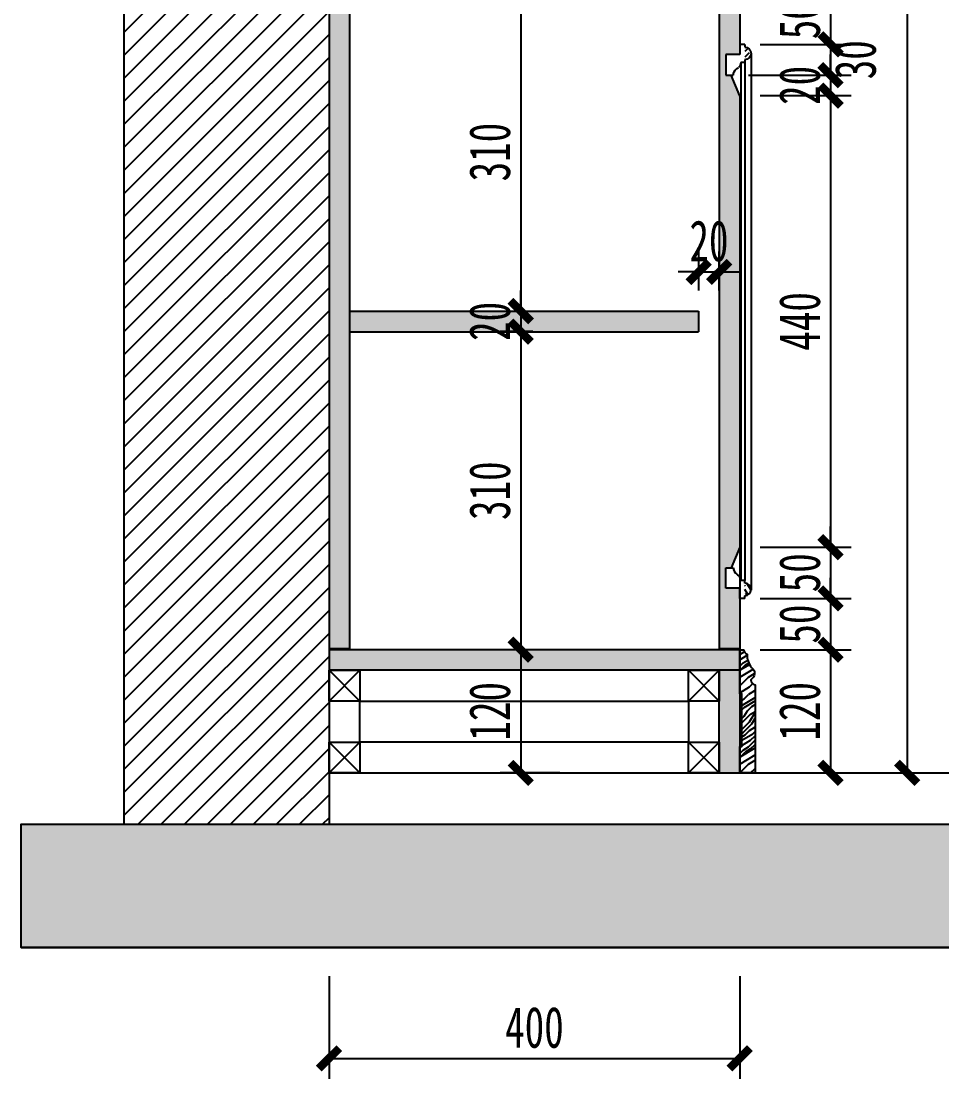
# Model space of a CAD drawing. Header units: millimetres. Extents: x 3111864 to 3154170, y -3068724 to -3044687.
# Drawn here: x 3141642 to 3142539, y -3051077 to -3050046 of the extents above; entities that cross this region are included whole.
import ezdxf

# ---------------------------------------------------------------- set-up
doc = ezdxf.new("R2010")
doc.units = ezdxf.units.MM
doc.header["$LTSCALE"] = 500
doc.header["$MEASUREMENT"] = 0
doc.header["$PDMODE"] = 2
doc.linetypes.add('AUDIT_D_050706142524-0', pattern=[0])
doc.layers.get('0').update_dxf_attribs({"linetype": 'CONTINUOUS'})
doc.layers.get('DEFPOINTS').update_dxf_attribs({"linetype": 'CONTINUOUS'})
for name, color, linetype in [('A-土建墙（含管井、立管）', 6, 'CONTINUOUS'), ('D-节点填充', 250, 'CONTINUOUS'), ('D-造型粗线', 4, 'CONTINUOUS'), ('D-造型细线', 146, 'CONTINUOUS'), ('E-立面填充', 250, 'CONTINUOUS'), ('E-立面轮廓线', 4, 'CONTINUOUS'), ('E-立面造型线', 3, 'CONTINUOUS'), ('IDT-35Heavy', 100, 'CONTINUOUS'), ('IDT-HATCH', 250, 'AUDIT_D_050706142524-0'), ('W-尺寸', 5, 'CONTINUOUS')]:
    doc.layers.add(name, color=color, linetype=linetype)
doc.styles.add('DIM', font='SimSun.ttf', dxfattribs={"width": 0.7})
doc.dimstyles.new('20', dxfattribs={"dimscale": 20, "dimtxt": 2, "dimasz": 1, "dimexe": 1, "dimexo": 1, "dimgap": 0.5, "dimtad": 1, "dimdec": 0, "dimzin": 0, "dimdsep": 46, "dimtxsty": 'DIM', "dimblk": 'ARCHTICK', "dimcen": 0, "dimclrd": 5, "dimclre": 5, "dimclrt": 35, "dimadec": 0, "dimazin": 0, "dimtfac": 0.5, "dimtdec": 0, "dimtix": 1, "dimtmove": 2, "dimatfit": 2, "dimldrblk": 'A', "dimfxl": 0, "dimtolj": 1, "dimtzin": 0, "dimlwd": -1, "dimlwe": -1, "dimarcsym": 0})

# ---------------------------------------------------------------- blocks, each defined once
blk = doc.blocks.new('mx11')
at = {"layer": 'IDT-HATCH'}
h = blk.add_hatch(dxfattribs=at)
h.set_pattern_fill('木纹02', color=256, scale=25, angle=45, style=0, pattern_type=2)
h.set_pattern_definition([(225, (-100996.08, -23599.03), (35.35534, -35.35534), [10, -15, 5, -20]), (225, (-101019.946, -23624.664), (35.35534, -35.35534), [10, -40]), (225, (-101014.643, -23622.897), (35.35534, -35.35534), [5, -45]), (225, (-100994.313, -23604.335), (35.35534, -35.35534), [2.5, -35, 2.5, -10]), (225, (-101004.92, -23618.477), (35.35534, -35.35534), [10, -15, 2.5, -22.5]), (225, (-100995.197, -23610.52), (35.35534, -35.35534), [7.5, -42.5]), (225, (-101003.15, -23620.245), (35.35534, -35.35534), [15, -35]), (225, (-100991.66, -23610.52), (35.35534, -35.35534), [10, -40]), (225, (-101004.92, -23625.55), (35.35534, -35.35534), [25, -25]), (225, (-100992.546, -23616.71), (35.35534, -35.35534), [5, -15, 10, -20]), (225, (-101016.41, -23642.34), (35.35534, -35.35534), [10, -40]), (225, (-101008.455, -23636.155), (35.35534, -35.35534), [5, -45]), (225, (-101000.5, -23629.97), (35.35534, -35.35534), [5, -45]), (225, (-100981.94, -23613.174), (35.35534, -35.35534), [10, -40]), (225, (-100998.733, -23631.735), (35.35534, -35.35534), [10, -40]), (225, (-100996.965, -23633.503), (35.35534, -35.35534), [10, -10, 10, -20]), (225, (-100988.126, -23628.2), (35.35534, -35.35534), [5, -25, 10, -10]), (225, (-100994.313, -23636.155), (35.35534, -35.35534), [15, -35]), (225, (-100992.546, -23637.923), (35.35534, -35.35534), [10, -40]), (225, (-100977.52, -23624.664), (35.35534, -35.35534), [15, -20, 5, -10]), (225, (-100975.75, -23626.43), (35.35534, -35.35534), [25, -25]), (225, (-100996.08, -23648.53), (35.35534, -35.35534), [5, -45]), (225, (-100984.59, -23638.807), (35.35534, -35.35534), [10, -40]), (225, (-100976.636, -23632.62), (35.35534, -35.35534), [5, -20, 5, -20]), (225, (-100972.216, -23629.97), (35.35534, -35.35534), [5, -15, 10, -20]), (225, (-100978.403, -23637.923), (35.35534, -35.35534), [5, -25, 5, -15]), (225, (-100984.59, -23645.88), (35.35534, -35.35534), [15, -35]), (225, (-100968.68, -23633.503), (35.35534, -35.35534), [10, -40]), (225, (-100985.475, -23652.065), (35.35534, -35.35534), [5, -45]), (225, (-100991.66, -23660.02), (35.35534, -35.35534), [5, -45]), (239.0362, (-101018.178, -23626.432), (-35.3553605, -35.3553154), [5.15, -201.005275]), (239.0362, (-101013.759, -23637.923), (-35.3553605, -35.3553154), [5.15, -201.005275]), (239.0362, (-100989.01, -23655.6), (-35.3553605, -35.3553154), [5.15, -201.005275]), (239.0362, (-100991.662, -23631.735), (-35.3553605, -35.3553154), [5.15, -201.005275]), (239.0362, (-100993.43, -23644.11), (-35.3553605, -35.3553154), [5.15, -201.005275]), (239.0362, (-100999.617, -23644.994), (-35.3553605, -35.3553154), [5.15, -201.005275]), (239.0362, (-100975.752, -23633.503), (-35.3553605, -35.3553154), [5.15, -201.005275]), (239.0362, (-100991.662, -23645.878), (-35.3553605, -35.3553154), [5.15, -201.005275]), (239.0362, (-101011.991, -23639.69), (-35.3553605, -35.3553154), [10.3, -195.855275]), (239.0362, (-101005.804, -23638.807), (-35.3553605, -35.3553154), [10.3, -195.855275]), (239.0362, (-101004.036, -23640.574), (-35.3553605, -35.3553154), [10.3, -195.855275]), (30.9638, (-101004.92, -23618.477), (35.3553154, 35.3553605), [5.15, -10.3, 5.15, -185.555275]), (30.9638, (-100992.546, -23616.71), (35.3553154, 35.3553605), [5.15, -201.005275]), (30.9638, (-100976.636, -23632.619), (35.3553154, 35.3553605), [10.3, -195.855275]), (59.0362, (-101019.946, -23624.664), (35.3553605, 35.3553154), [5.15, -201.005275]), (210.9638, (-101027.017, -23631.735), (-35.3553154, -35.3553605), [5.15, -201.005275]), (210.9638, (-101004.036, -23633.503), (-35.3553154, -35.3553605), [5.15, -201.005275]), (210.9638, (-101004.92, -23646.762), (-35.3553154, -35.3553605), [5.15, -201.005275]), (210.9638, (-100988.126, -23635.271), (-35.3553154, -35.3553605), [5.15, -201.005275]), (210.9638, (-100980.171, -23636.155), (-35.3553154, -35.3553605), [5.15, -201.005275]), (210.9638, (-100981.939, -23641.458), (-35.3553154, -35.3553605), [5.15, -201.005275]), (210.9638, (-100988.126, -23635.271), (-35.3553154, -35.3553605), [5.15, -201.005275]), (210.9638, (-100993.43, -23651.181), (-35.3553154, -35.3553605), [20.6, -185.555275]), (210.9638, (-100996.081, -23606.103), (-35.3553154, -35.3553605), [20.6, -185.555275]), (210.9638, (-100996.965, -23612.29), (-35.3553154, -35.3553605), [20.6, -185.555275]), (210.9638, (-100998.733, -23617.593), (-35.3553154, -35.3553605), [5.15, -10.3, 10.3, -180.405275]), (210.9638, (-100996.081, -23620.245), (-35.3553154, -35.3553605), [10.3, -10.3, 10.3, -175.255275]), (210.9638, (-100989.01, -23620.245), (-35.3553154, -35.3553605), [20.6, -185.555275]), (210.9638, (-100982.823, -23619.361), (-35.3553154, -35.3553605), [20.6, -185.555275]), (210.9638, (-100981.055, -23621.129), (-35.3553154, -35.3553605), [20.6, -185.555275]), (210.9638, (-100995.197, -23656.484), (-35.3553154, -35.3553605), [5.15, -201.005275]), (210.9638, (-100995.197, -23663.555), (-35.3553154, -35.3553605), [10.3, -195.855275]), (210.9638, (-100975.752, -23640.574), (-35.3553154, -35.3553605), [10.3, -195.855275]), (210.9638, (-101003.152, -23606.103), (-35.3553154, -35.3553605), [20.6, -185.555275]), (210.9638, (-100999.617, -23652.065), (-35.3553154, -35.3553605), [15.45, -190.705275]), (210.9638, (-101005.804, -23652.949), (-35.3553154, -35.3553605), [30.9, -175.255275])])
edge = h.paths.add_edge_path()
edge.add_line((0, 12.6), (0, -0.9))
edge = h.paths.add_edge_path()
edge.add_arc((-8.3, 8.5), 5.15, 94.9244, 139.3329, ccw=False)
edge = h.paths.add_edge_path()
edge.add_line((0, -0.9), (-20, -0.9))
edge = h.paths.add_edge_path(flags=16)
edge.add_line((-19.2, 6.5), (-20, 6.4))
edge = h.paths.add_edge_path()
edge.add_line((-20, -0.9), (-20, 6.4))
edge = h.paths.add_edge_path()
edge.add_arc((-20.3, 14.7), 8.27, 272.3636, 326.2669, ccw=False)
edge = h.paths.add_edge_path()
edge.add_arc((38.6, -25.5), 63.1, 143.7126, 145.6801)
edge = h.paths.add_edge_path()
edge.add_line((10, 12.6), (0, 12.6))
edge = h.paths.add_edge_path()
edge.add_arc((1.2, 17.4), 6.26, 2.3388, 177.6612, ccw=False)
edge = h.paths.add_edge_path()
edge.add_line((-5, 17.6), (-8.8, 17.6))
edge = h.paths.add_edge_path()
edge.add_line((-8.8, 17.6), (-8.8, 13.6))
edge = h.paths.add_edge_path()
edge.add_line((10, 17.6), (10, 12.6))
edge = h.paths.add_edge_path()
edge.add_line((10, 17.6), (7.5, 17.6))
at = {"layer": 'IDT-35Heavy'}
for p, q in [((-5, 17.6), (-7.5, 17.6)), ((-7.5, 17.6), (-7.5, 13.6)), ((0, 12.6), (0, -0.9)), ((10, 12.6), (0, 12.6)), ((10, 17.6), (7.5, 17.6)), ((10, 17.6), (10, 12.6)), ((-20, -0.9), (-20, 6.4)), ((0, -0.9), (-20, -0.9))]:
    blk.add_line(p, q, dxfattribs=at)
for centre, radius, start, end in [((1.2, 17.4), 6.26, 2.3383, 177.6617), ((-95.1, 67.5), 99.8, 324.4029, 325.8996), ((-7.9, 7.6), 6.01, 86.2037, 139.2096), ((-20.3, 14.7), 8.29, 272.2828, 320.4186)]:
    blk.add_arc(centre, radius, start, end, dxfattribs=at)
blk = doc.blocks.new('_ArchTick')
at = {"color": 0, "linetype": 'ByBlock', "const_width": 0.4}
blk.add_lwpolyline([(-0.5, -0.5), (0.5, 0.5)], dxfattribs=at)
blk = doc.blocks.new('*D1097')
at = {"layer": 'DEFPOINTS', "color": 0, "ltscale": 100}
for p in [(3142342.4, -3050020.5), (3142342.4, -3050068.5), (3142430.9, -3050068.5)]:
    blk.add_point(p, dxfattribs=at)
at = {"layer": 'W-尺寸', "color": 5, "ltscale": 100}
for p, q in [((3142430.9, -3050020.5), (3142430.9, -3050000.5)), ((3142362.4, -3050020.5), (3142450.9, -3050020.5)), ((3142430.9, -3050020.5), (3142430.9, -3050068.5)), ((3142362.4, -3050068.5), (3142450.9, -3050068.5)), ((3142430.9, -3050068.5), (3142430.9, -3050088.5))]:
    blk.add_line(p, q, dxfattribs=at)
at = {"layer": 'W-尺寸', "color": 5, "ltscale": 100, "xscale": 20, "yscale": 20, "zscale": 20}
for p, rotation in [((3142430.9, -3050020.5), 270), ((3142430.9, -3050068.5), 90)]:
    blk.add_blockref('_ArchTick', p, dxfattribs=dict(at, rotation=rotation))
at = {"layer": 'W-尺寸', "color": 35, "ltscale": 100, "insert": (3142400.9, -3050044.5), "char_height": 40, "attachment_point": 5, "rotation": 90, "style": 'DIM'}
blk.add_mtext('\\A1;50', dxfattribs=at)
blk = doc.blocks.new('A')
for p, q in [((-1.435, 1.148), (-1.09, 1.437)), ((-1.435, 1.148), (-0.369, 0)), ((-1.09, 1.437), (0, 0)), ((-0.369, 0), (-2.127, 0)), ((-1.435, -1.148), (-0.369, 0)), ((-1.09, -1.437), (0, 0)), ((-1.435, -1.148), (-1.09, -1.437))]:
    blk.add_line(p, q)
for points in [[(-1.435, 1.148), (-1.09, 1.437), (-0.369, 0), (0, 0)], [(-1.435, -1.148), (-1.09, -1.437), (-0.369, 0), (0, 0)]]:
    blk.add_solid(points)
blk = doc.blocks.new('*D1098')
at = {"layer": 'DEFPOINTS', "color": 0, "ltscale": 100}
for p in [(3142342.4, -3050068.5), (3142328.9, -3050098.5), (3142430.9, -3050098.5)]:
    blk.add_point(p, dxfattribs=at)
at = {"layer": 'W-尺寸', "color": 5, "ltscale": 100}
for p, q in [((3142362.4, -3050068.5), (3142450.9, -3050068.5)), ((3142430.9, -3050068.5), (3142430.9, -3050098.5)), ((3142350.9, -3050098.5), (3142450.9, -3050098.5))]:
    blk.add_line(p, q, dxfattribs=at)
at = {"layer": 'W-尺寸', "color": 5, "ltscale": 100, "xscale": 20, "yscale": 20, "zscale": 20}
for p, rotation in [((3142430.9, -3050068.5), 90), ((3142430.9, -3050098.5), 270)]:
    blk.add_blockref('_ArchTick', p, dxfattribs=dict(at, rotation=rotation))
at = {"layer": 'W-尺寸', "color": 35, "ltscale": 100, "insert": (3142455.3, -3050083.5), "char_height": 40, "attachment_point": 5, "rotation": 90, "style": 'DIM'}
blk.add_mtext('\\A1;30', dxfattribs=at)
blk = doc.blocks.new('*D1099')
at = {"layer": 'DEFPOINTS', "color": 0, "ltscale": 100}
for p in [(3142328.9, -3050098.5), (3142342.4, -3050118.5), (3142430.9, -3050118.5)]:
    blk.add_point(p, dxfattribs=at)
at = {"layer": 'W-尺寸', "color": 5, "ltscale": 100}
for p, q in [((3142430.9, -3050098.5), (3142430.9, -3050078.5)), ((3142350.9, -3050098.5), (3142450.9, -3050098.5)), ((3142430.9, -3050098.5), (3142430.9, -3050118.5)), ((3142362.4, -3050118.5), (3142450.9, -3050118.5)), ((3142430.9, -3050118.5), (3142430.9, -3050138.5))]:
    blk.add_line(p, q, dxfattribs=at)
at = {"layer": 'W-尺寸', "color": 5, "ltscale": 100, "xscale": 20, "yscale": 20, "zscale": 20}
for p, rotation in [((3142430.9, -3050098.5), 270), ((3142430.9, -3050118.5), 90)]:
    blk.add_blockref('_ArchTick', p, dxfattribs=dict(at, rotation=rotation))
at = {"layer": 'W-尺寸', "color": 35, "ltscale": 100, "insert": (3142400.9, -3050108.5), "char_height": 40, "attachment_point": 5, "rotation": 90, "style": 'DIM'}
blk.add_mtext('\\A1;20', dxfattribs=at)
blk = doc.blocks.new('*D1100')
at = {"layer": 'DEFPOINTS', "color": 0, "ltscale": 100}
for p in [(3142342.4, -3050118.5), (3142342.4, -3050558.5), (3142430.9, -3050558.5)]:
    blk.add_point(p, dxfattribs=at)
at = {"layer": 'W-尺寸', "color": 5, "ltscale": 100}
for p, q in [((3142362.4, -3050118.5), (3142450.9, -3050118.5)), ((3142430.9, -3050118.5), (3142430.9, -3050558.5)), ((3142362.4, -3050558.5), (3142450.9, -3050558.5))]:
    blk.add_line(p, q, dxfattribs=at)
at = {"layer": 'W-尺寸', "color": 5, "ltscale": 100, "xscale": 20, "yscale": 20, "zscale": 20}
for p, rotation in [((3142430.9, -3050118.5), 90), ((3142430.9, -3050558.5), 270)]:
    blk.add_blockref('_ArchTick', p, dxfattribs=dict(at, rotation=rotation))
at = {"layer": 'W-尺寸', "color": 35, "ltscale": 100, "insert": (3142400.9, -3050338.5), "char_height": 40, "attachment_point": 5, "rotation": 90, "style": 'DIM'}
blk.add_mtext('\\A1;440', dxfattribs=at)
blk = doc.blocks.new('*D1101')
at = {"layer": 'DEFPOINTS', "color": 0, "ltscale": 100}
for p in [(3142342.4, -3050558.5), (3142342.4, -3050608.5), (3142430.9, -3050608.5)]:
    blk.add_point(p, dxfattribs=at)
at = {"layer": 'W-尺寸', "color": 5, "ltscale": 100}
for p, q in [((3142430.9, -3050558.5), (3142430.9, -3050538.5)), ((3142362.4, -3050558.5), (3142450.9, -3050558.5)), ((3142430.9, -3050558.5), (3142430.9, -3050608.5)), ((3142362.4, -3050608.5), (3142450.9, -3050608.5)), ((3142430.9, -3050608.5), (3142430.9, -3050628.5))]:
    blk.add_line(p, q, dxfattribs=at)
at = {"layer": 'W-尺寸', "color": 5, "ltscale": 100, "xscale": 20, "yscale": 20, "zscale": 20}
for p, rotation in [((3142430.9, -3050558.5), 270), ((3142430.9, -3050608.5), 90)]:
    blk.add_blockref('_ArchTick', p, dxfattribs=dict(at, rotation=rotation))
at = {"layer": 'W-尺寸', "color": 35, "ltscale": 100, "insert": (3142400.9, -3050583.5), "char_height": 40, "attachment_point": 5, "rotation": 90, "style": 'DIM'}
blk.add_mtext('\\A1;50', dxfattribs=at)
blk = doc.blocks.new('*D1102')
at = {"layer": 'DEFPOINTS', "color": 0, "ltscale": 100}
for p in [(3142342.4, -3050608.5), (3142342.4, -3050658.5), (3142430.9, -3050658.5)]:
    blk.add_point(p, dxfattribs=at)
at = {"layer": 'W-尺寸', "color": 5, "ltscale": 100}
for p, q in [((3142430.9, -3050608.5), (3142430.9, -3050588.5)), ((3142362.4, -3050608.5), (3142450.9, -3050608.5)), ((3142430.9, -3050608.5), (3142430.9, -3050658.5)), ((3142362.4, -3050658.5), (3142450.9, -3050658.5)), ((3142430.9, -3050658.5), (3142430.9, -3050678.5))]:
    blk.add_line(p, q, dxfattribs=at)
at = {"layer": 'W-尺寸', "color": 5, "ltscale": 100, "xscale": 20, "yscale": 20, "zscale": 20}
for p, rotation in [((3142430.9, -3050608.5), 270), ((3142430.9, -3050658.5), 90)]:
    blk.add_blockref('_ArchTick', p, dxfattribs=dict(at, rotation=rotation))
at = {"layer": 'W-尺寸', "color": 35, "ltscale": 100, "insert": (3142400.9, -3050633.5), "char_height": 40, "attachment_point": 5, "rotation": 90, "style": 'DIM'}
blk.add_mtext('\\A1;50', dxfattribs=at)
blk = doc.blocks.new('*D1103')
at = {"layer": 'DEFPOINTS', "color": 0, "ltscale": 100}
for p in [(3142342.4, -3050658.5), (3142342.4, -3050778.5), (3142430.9, -3050778.5)]:
    blk.add_point(p, dxfattribs=at)
at = {"layer": 'W-尺寸', "color": 5, "ltscale": 100}
for p, q in [((3142362.4, -3050658.5), (3142450.9, -3050658.5)), ((3142430.9, -3050658.5), (3142430.9, -3050778.5)), ((3142362.4, -3050778.5), (3142450.9, -3050778.5))]:
    blk.add_line(p, q, dxfattribs=at)
at = {"layer": 'W-尺寸', "color": 5, "ltscale": 100, "xscale": 20, "yscale": 20, "zscale": 20}
for p, rotation in [((3142430.9, -3050658.5), 90), ((3142430.9, -3050778.5), 270)]:
    blk.add_blockref('_ArchTick', p, dxfattribs=dict(at, rotation=rotation))
at = {"layer": 'W-尺寸', "color": 35, "ltscale": 100, "insert": (3142400.9, -3050718.5), "char_height": 40, "attachment_point": 5, "rotation": 90, "style": 'DIM'}
blk.add_mtext('\\A1;120', dxfattribs=at)
blk = doc.blocks.new('*D1112')
at = {"layer": 'DEFPOINTS', "color": 0, "ltscale": 100}
for p in [(3142071.4, -3050018.5), (3142071.4, -3050328.5), (3142129, -3050328.5)]:
    blk.add_point(p, dxfattribs=at)
at = {"layer": 'W-尺寸', "color": 5, "ltscale": 100}
for p, q in [((3142091.4, -3050018.5), (3142149, -3050018.5)), ((3142129, -3050018.5), (3142129, -3050328.5)), ((3142091.4, -3050328.5), (3142149, -3050328.5))]:
    blk.add_line(p, q, dxfattribs=at)
at = {"layer": 'W-尺寸', "color": 5, "ltscale": 100, "xscale": 20, "yscale": 20, "zscale": 20}
for p, rotation in [((3142129, -3050018.5), 90), ((3142129, -3050328.5), 270)]:
    blk.add_blockref('_ArchTick', p, dxfattribs=dict(at, rotation=rotation))
at = {"layer": 'W-尺寸', "color": 35, "ltscale": 100, "insert": (3142099, -3050173.5), "char_height": 40, "attachment_point": 5, "rotation": 90, "style": 'DIM'}
blk.add_mtext('\\A1;310', dxfattribs=at)
blk = doc.blocks.new('*D1113')
at = {"layer": 'DEFPOINTS', "color": 0, "ltscale": 100}
for p in [(3142071.4, -3050328.5), (3142129, -3050348.5), (3142160.8, -3050348.5)]:
    blk.add_point(p, dxfattribs=at)
at = {"layer": 'W-尺寸', "color": 5, "ltscale": 100}
for p, q in [((3142129, -3050328.5), (3142129, -3050308.5)), ((3142091.4, -3050328.5), (3142149, -3050328.5)), ((3142129, -3050328.5), (3142129, -3050348.5)), ((3142140.8, -3050348.5), (3142109, -3050348.5)), ((3142129, -3050348.5), (3142129, -3050368.5))]:
    blk.add_line(p, q, dxfattribs=at)
at = {"layer": 'W-尺寸', "color": 5, "ltscale": 100, "xscale": 20, "yscale": 20, "zscale": 20}
for p, rotation in [((3142129, -3050328.5), 270), ((3142129, -3050348.5), 90)]:
    blk.add_blockref('_ArchTick', p, dxfattribs=dict(at, rotation=rotation))
at = {"layer": 'W-尺寸', "color": 35, "ltscale": 100, "insert": (3142099, -3050338.5), "char_height": 40, "attachment_point": 5, "rotation": 90, "style": 'DIM'}
blk.add_mtext('\\A1;20', dxfattribs=at)
blk = doc.blocks.new('*D1114')
at = {"layer": 'DEFPOINTS', "color": 0, "ltscale": 100}
for p in [(3142160.8, -3050348.5), (3142129, -3050658.5), (3142176.1, -3050658.5, 0)]:
    blk.add_point(p, dxfattribs=at)
at = {"layer": 'W-尺寸', "color": 5, "ltscale": 100}
for p, q in [((3142140.8, -3050348.5), (3142109, -3050348.5)), ((3142129, -3050348.5), (3142129, -3050658.5)), ((3142156.1, -3050658.5), (3142109, -3050658.5))]:
    blk.add_line(p, q, dxfattribs=at)
at = {"layer": 'W-尺寸', "color": 5, "ltscale": 100, "xscale": 20, "yscale": 20, "zscale": 20}
for p, rotation in [((3142129, -3050348.5), 90), ((3142129, -3050658.5), 270)]:
    blk.add_blockref('_ArchTick', p, dxfattribs=dict(at, rotation=rotation))
at = {"layer": 'W-尺寸', "color": 35, "ltscale": 100, "insert": (3142099, -3050503.5), "char_height": 40, "attachment_point": 5, "rotation": 90, "style": 'DIM'}
blk.add_mtext('\\A1;310', dxfattribs=at)
blk = doc.blocks.new('*D1115')
at = {"layer": 'DEFPOINTS', "color": 0, "ltscale": 100}
for p in [(3142176.1, -3050658.5, 0), (3142129, -3050778.5), (3142187.1, -3050778.5)]:
    blk.add_point(p, dxfattribs=at)
at = {"layer": 'W-尺寸', "color": 5, "ltscale": 100}
for p, q in [((3142156.1, -3050658.5), (3142109, -3050658.5)), ((3142129, -3050658.5), (3142129, -3050778.5)), ((3142167.1, -3050778.5), (3142109, -3050778.5))]:
    blk.add_line(p, q, dxfattribs=at)
at = {"layer": 'W-尺寸', "color": 5, "ltscale": 100, "xscale": 20, "yscale": 20, "zscale": 20}
for p, rotation in [((3142129, -3050658.5), 90), ((3142129, -3050778.5), 270)]:
    blk.add_blockref('_ArchTick', p, dxfattribs=dict(at, rotation=rotation))
at = {"layer": 'W-尺寸', "color": 35, "ltscale": 100, "insert": (3142099, -3050718.5), "char_height": 40, "attachment_point": 5, "rotation": 90, "style": 'DIM'}
blk.add_mtext('\\A1;120', dxfattribs=at)
blk = doc.blocks.new('*D1116')
at = {"layer": 'DEFPOINTS', "color": 0, "ltscale": 100}
for p in [(3142322.4, -3050290.3), (3142302.4, -3050328.5), (3142322.4, -3050328.5)]:
    blk.add_point(p, dxfattribs=at)
at = {"layer": 'W-尺寸', "color": 5, "ltscale": 100}
for p, q in [((3142302.4, -3050308.5), (3142302.4, -3050270.3)), ((3142322.4, -3050308.5), (3142322.4, -3050270.3)), ((3142302.4, -3050290.3), (3142282.4, -3050290.3)), ((3142302.4, -3050290.3), (3142322.4, -3050290.3)), ((3142322.4, -3050290.3), (3142342.4, -3050290.3))]:
    blk.add_line(p, q, dxfattribs=at)
at = {"layer": 'W-尺寸', "color": 5, "ltscale": 100, "xscale": 20, "yscale": 20, "zscale": 20}
blk.add_blockref('_ArchTick', (3142302.4, -3050290.3), dxfattribs=at)
at = {"layer": 'W-尺寸', "color": 5, "ltscale": 100, "xscale": 20, "yscale": 20, "zscale": 20, "rotation": 180}
blk.add_blockref('_ArchTick', (3142322.4, -3050290.3), dxfattribs=at)
at = {"layer": 'W-尺寸', "color": 35, "ltscale": 100, "insert": (3142312.4, -3050260.3), "char_height": 40, "attachment_point": 5, "style": 'DIM'}
blk.add_mtext('\\A1;20', dxfattribs=at)
blk = doc.blocks.new('*D1117')
at = {"layer": 'DEFPOINTS', "color": 0, "ltscale": 100}
for p in [(3142350.9, -3048328.5), (3142362.4, -3050778.5), (3142505.5, -3050778.5)]:
    blk.add_point(p, dxfattribs=at)
at = {"layer": 'W-尺寸', "color": 5, "ltscale": 100}
for p, q in [((3142425.5, -3048328.5), (3142525.5, -3048328.5)), ((3142505.5, -3048328.5), (3142505.5, -3050778.5)), ((3142425.5, -3050778.5), (3142525.5, -3050778.5))]:
    blk.add_line(p, q, dxfattribs=at)
at = {"layer": 'W-尺寸', "color": 5, "ltscale": 100, "xscale": 20, "yscale": 20, "zscale": 20}
for p, rotation in [((3142505.5, -3048328.5), 90), ((3142505.5, -3050778.5), 270)]:
    blk.add_blockref('_ArchTick', p, dxfattribs=dict(at, rotation=rotation))
at = {"layer": 'W-尺寸', "color": 35, "ltscale": 100, "insert": (3142475.5, -3049553.5), "char_height": 40, "attachment_point": 5, "rotation": 90, "style": 'DIM'}
blk.add_mtext('\\A1;2450', dxfattribs=at)
blk = doc.blocks.new('*D1118')
at = {"layer": 'DEFPOINTS', "color": 0, "ltscale": 100}
for p in [(3142342.4, -3050629.7), (3141942.4, -3050658.5, 0), (3142342.4, -3051056.7)]:
    blk.add_point(p, dxfattribs=at)
at = {"layer": 'W-尺寸', "color": 5, "ltscale": 100}
for p, q in [((3141942.4, -3050976.7), (3141942.4, -3051076.7)), ((3142342.4, -3050976.7), (3142342.4, -3051076.7)), ((3141942.4, -3051056.7), (3142342.4, -3051056.7))]:
    blk.add_line(p, q, dxfattribs=at)
at = {"layer": 'W-尺寸', "color": 5, "ltscale": 100, "xscale": 20, "yscale": 20, "zscale": 20, "rotation": 180}
blk.add_blockref('_ArchTick', (3141942.4, -3051056.7), dxfattribs=at)
at = {"layer": 'W-尺寸', "color": 5, "ltscale": 100, "xscale": 20, "yscale": 20, "zscale": 20}
blk.add_blockref('_ArchTick', (3142342.4, -3051056.7), dxfattribs=at)
at = {"layer": 'W-尺寸', "color": 35, "ltscale": 100, "insert": (3142142.4, -3051026.7), "char_height": 40, "attachment_point": 5, "style": 'DIM'}
blk.add_mtext('\\A1;400', dxfattribs=at)

msp = doc.modelspace()

# ---------------------------------------------------------------- hatches: boundary and pattern name
at = {"layer": 'D-节点填充', "ltscale": 0.15}
h = msp.add_hatch(dxfattribs=at)
h.set_pattern_fill('ANSI31', color=256, scale=5, style=0)
h.set_pattern_definition([(45, (3138750.58, -3048558.548), (-11.22532, 11.22532), [])])
h.paths.add_polyline_path([(3141942.381, -3048078.548), (3141742.381, -3048078.548), (3141742.381, -3050828.548), (3141942.381, -3050828.548)])
h = msp.add_hatch(dxfattribs=at)
h.set_pattern_fill('FB木纹中SC300', color=256, scale=15, angle=45, style=0, pattern_type=2)
h.set_pattern_definition([(45, (174746.2, -135457.66), (-42.4264069, 42.4264069), [12, -18, 6, -24]), (45, (174774.84, -135426.9), (-42.4264069, 42.4264069), [12, -48]), (45, (174768.474, -135429.02), (-42.4264069, 42.4264069), [6, -54]), (45, (174744.08, -135451.294), (-42.4264069, 42.4264069), [3, -42, 3, -12]), (45, (174756.807, -135434.324), (-42.4264069, 42.4264069), [12, -18, 3, -27]), (45, (174745.14, -135443.87), (-42.4264069, 42.4264069), [9, -51]), (45, (174754.685, -135432.2), (-42.4264069, 42.4264069), [18, -42]), (45, (174740.897, -135443.87), (-42.4264069, 42.4264069), [12, -48]), (45, (174756.807, -135425.84), (-42.4264069, 42.4264069), [30, -30]), (45, (174741.96, -135436.445), (-42.4264069, 42.4264069), [6, -18, 12, -24]), (45, (174770.595, -135405.686), (-42.4264069, 42.4264069), [12, -48]), (45, (174761.05, -135413.11), (-42.4264069, 42.4264069), [6, -54]), (45, (174751.503, -135420.535), (-42.4264069, 42.4264069), [6, -54]), (45, (174729.23, -135440.69), (-42.4264069, 42.4264069), [12, -48]), (45, (174749.38, -135418.414), (-42.4264069, 42.4264069), [12, -48]), (45, (174747.26, -135416.29), (-42.4264069, 42.4264069), [12, -12, 12, -24]), (45, (174736.654, -135422.657), (-42.4264069, 42.4264069), [6, -30, 12, -12]), (45, (174744.08, -135413.11), (-42.4264069, 42.4264069), [18, -42]), (45, (174741.96, -135410.99), (-42.4264069, 42.4264069), [12, -48]), (45, (174723.926, -135426.9), (-42.4264069, 42.4264069), [18, -24, 6, -12]), (45, (174721.805, -135424.78), (-42.4264069, 42.4264069), [30, -30]), (45, (174746.2, -135398.26), (-42.4264069, 42.4264069), [6, -54]), (45, (174732.41, -135409.93), (-42.4264069, 42.4264069), [12, -48]), (45, (174722.865, -135417.353), (-42.4264069, 42.4264069), [6, -24, 6, -24]), (45, (174717.56, -135420.535), (-42.4264069, 42.4264069), [6, -18, 12, -24]), (45, (174724.987, -135410.99), (-42.4264069, 42.4264069), [6, -30, 6, -18]), (45, (174732.41, -135401.443), (-42.4264069, 42.4264069), [18, -42]), (45, (174713.32, -135416.29), (-42.4264069, 42.4264069), [12, -48]), (45, (174733.47, -135394.02), (-42.4264069, 42.4264069), [6, -54]), (45, (174740.897, -135384.47), (-42.4264069, 42.4264069), [6, -54]), (59.03624347, (174772.717, -135424.778), (42.42640687, 42.42640687), [6.18, -241.2063316]), (59.03624347, (174767.413, -135410.99), (42.42640687, 42.42640687), [6.18, -241.2063316]), (59.03624347, (174737.715, -135389.776), (42.42640687, 42.42640687), [6.18, -241.2063316]), (59.03624347, (174740.897, -135418.414), (42.42640687, 42.42640687), [6.18, -241.2063316]), (59.03624347, (174743.018, -135403.565), (42.42640687, 42.42640687), [6.18, -241.2063316]), (59.03624347, (174750.443, -135402.504), (42.42640687, 42.42640687), [6.18, -241.2063316]), (59.03624347, (174721.805, -135416.293), (42.42640687, 42.42640687), [6.18, -241.2063316]), (59.03624347, (174740.897, -135401.443), (42.42640687, 42.42640687), [6.18, -241.2063316]), (59.03624347, (174765.292, -135408.868), (42.42640687, 42.42640687), [12.36, -235.0263316]), (59.03624347, (174757.867, -135409.929), (42.42640687, 42.42640687), [12.36, -235.0263316]), (59.03624347, (174755.746, -135407.807), (42.42640687, 42.42640687), [12.36, -235.0263316]), (210.96375653, (174756.807, -135434.324), (-42.42640687, -42.42640687), [6.18, -12.36, 6.18, -222.66633156]), (210.96375653, (174741.957, -135436.445), (-42.42640687, -42.42640687), [6.18, -241.2063316]), (210.96375653, (174722.865, -135417.353), (-42.42640687, -42.42640687), [12.36, -235.0263316]), (239.03624347, (174774.838, -135426.9), (-42.42640687, -42.42640687), [6.18, -241.2063316]), (30.96375653, (174783.323, -135418.414), (42.42640687, 42.42640687), [6.18, -241.2063316]), (30.96375653, (174755.746, -135416.293), (42.42640687, 42.42640687), [6.18, -241.2063316]), (30.96375653, (174756.807, -135400.383), (42.42640687, 42.42640687), [6.18, -241.2063316]), (30.96375653, (174736.654, -135414.171), (42.42640687, 42.42640687), [6.18, -241.2063316]), (30.96375653, (174727.108, -135413.111), (42.42640687, 42.42640687), [6.18, -241.2063316]), (30.96375653, (174729.23, -135406.747), (42.42640687, 42.42640687), [6.18, -241.2063316]), (30.96375653, (174736.654, -135414.171), (42.42640687, 42.42640687), [6.18, -241.2063316]), (30.96375653, (174743.018, -135395.08), (42.42640687, 42.42640687), [24.72, -222.6663316]), (30.96375653, (174746.2, -135449.173), (42.42640687, 42.42640687), [24.72, -222.6663316]), (30.96375653, (174747.26, -135441.749), (42.42640687, 42.42640687), [24.72, -222.6663316]), (30.96375653, (174749.382, -135435.385), (42.42640687, 42.42640687), [6.18, -12.36, 12.36, -216.48633156]), (30.96375653, (174746.2, -135432.203), (42.42640687, 42.42640687), [12.36, -12.36, 12.36, -210.30633156]), (30.96375653, (174737.715, -135432.203), (42.42640687, 42.42640687), [24.72, -222.6663316]), (30.96375653, (174730.29, -135433.263), (42.42640687, 42.42640687), [24.72, -222.6663316]), (30.96375653, (174728.169, -135431.142), (42.42640687, 42.42640687), [24.72, -222.6663316]), (30.96375653, (174745.14, -135388.716), (42.42640687, 42.42640687), [6.18, -241.2063316]), (30.96376753, (174745.14, -135380.23), (42.426398723, 42.426415017), [12.36, -235.0263316]), (30.96376753, (174721.805, -135407.807), (42.426398723, 42.426415017), [12.36, -235.0263316]), (30.96375753, (174754.685, -135449.173), (42.42640613, 42.42640761), [24.72, -222.6663316]), (30.96375753, (174750.443, -135394.019), (42.42640613, 42.42640761), [18.54, -228.8463316]), (30.96375753, (174757.867, -135392.958), (42.42640613, 42.42640761), [37.08, -210.3063316])])
h.paths.add_polyline_path([(3142322.381, -3049998.548), (3141942.381, -3049998.548), (3141942.381, -3050018.548), (3142322.381, -3050018.548)])
h.paths.add_polyline_path([(3142302.381, -3050328.548), (3141962.381, -3050328.548), (3141962.381, -3050348.548), (3142302.381, -3050348.548)])
h.paths.add_polyline_path([(3142342.381, -3050658.548), (3141942.381, -3050658.548), (3141942.381, -3050678.548), (3141972.381, -3050678.548), (3142342.381, -3050678.548)])
h = msp.add_hatch(dxfattribs=at)
h.set_pattern_fill('FB木纹中SC300', color=256, scale=15, angle=45, style=0, pattern_type=2)
h.set_pattern_definition([(45, (3141942.38, -3050658.55), (-42.4264, 42.4264), [12, -18, 6, -24]), (45, (3141971.02, -3050627.79), (-42.4264, 42.4264), [12, -48]), (45, (3141964.654, -3050629.91), (-42.4264, 42.4264), [6, -54]), (45, (3141940.26, -3050652.184), (-42.4264, 42.4264), [3, -42, 3, -12]), (45, (3141952.99, -3050635.213), (-42.4264, 42.4264), [12, -18, 3, -27]), (45, (3141941.32, -3050644.76), (-42.4264, 42.4264), [9, -51]), (45, (3141950.866, -3050633.09), (-42.4264, 42.4264), [18, -42]), (45, (3141937.08, -3050644.76), (-42.4264, 42.4264), [12, -48]), (45, (3141952.99, -3050626.73), (-42.4264, 42.4264), [30, -30]), (45, (3141938.14, -3050637.335), (-42.4264, 42.4264), [6, -18, 12, -24]), (45, (3141966.776, -3050606.576), (-42.4264, 42.4264), [12, -48]), (45, (3141957.23, -3050614), (-42.4264, 42.4264), [6, -54]), (45, (3141947.684, -3050621.425), (-42.4264, 42.4264), [6, -54]), (45, (3141925.41, -3050641.58), (-42.4264, 42.4264), [12, -48]), (45, (3141945.56, -3050619.303), (-42.4264, 42.4264), [12, -48]), (45, (3141943.44, -3050617.18), (-42.4264, 42.4264), [12, -12, 12, -24]), (45, (3141932.835, -3050623.546), (-42.4264, 42.4264), [6, -30, 12, -12]), (45, (3141940.26, -3050614), (-42.4264, 42.4264), [18, -42]), (45, (3141938.14, -3050611.88), (-42.4264, 42.4264), [12, -48]), (45, (3141920.107, -3050627.79), (-42.4264, 42.4264), [18, -24, 6, -12]), (45, (3141917.985, -3050625.67), (-42.4264, 42.4264), [30, -30]), (45, (3141942.38, -3050599.15), (-42.4264, 42.4264), [6, -54]), (45, (3141928.59, -3050610.82), (-42.4264, 42.4264), [12, -48]), (45, (3141919.046, -3050618.24), (-42.4264, 42.4264), [6, -24, 6, -24]), (45, (3141913.74, -3050621.425), (-42.4264, 42.4264), [6, -18, 12, -24]), (45, (3141921.17, -3050611.88), (-42.4264, 42.4264), [6, -30, 6, -18]), (45, (3141928.59, -3050602.33), (-42.4264, 42.4264), [18, -42]), (45, (3141909.5, -3050617.18), (-42.4264, 42.4264), [12, -48]), (45, (3141929.65, -3050594.91), (-42.4264, 42.4264), [6, -54]), (45, (3141937.08, -3050585.36), (-42.4264, 42.4264), [6, -54]), (59.0362, (3141968.897, -3050625.667), (42.4264, 42.4264), [6.18, -241.2063]), (59.0362, (3141963.594, -3050611.879), (42.4264, 42.4264), [6.18, -241.2063]), (59.0362, (3141933.895, -3050590.666), (42.4264, 42.4264), [6.18, -241.2063]), (59.0362, (3141937.077, -3050619.303), (42.4264, 42.4264), [6.18, -241.2063]), (59.0362, (3141939.199, -3050604.454), (42.4264, 42.4264), [6.18, -241.2063]), (59.0362, (3141946.623, -3050603.394), (42.4264, 42.4264), [6.18, -241.2063]), (59.0362, (3141917.985, -3050617.182), (42.4264, 42.4264), [6.18, -241.2063]), (59.0362, (3141937.077, -3050602.333), (42.4264, 42.4264), [6.18, -241.2063]), (59.0362, (3141961.472, -3050609.758), (42.4264, 42.4264), [12.36, -235.0263]), (59.0362, (3141954.048, -3050610.818), (42.4264, 42.4264), [12.36, -235.0263]), (59.0362, (3141951.926, -3050608.697), (42.4264, 42.4264), [12.36, -235.0263]), (210.9638, (3141952.987, -3050635.213), (-42.4264, -42.4264), [6.18, -12.36, 6.18, -222.6663]), (210.9638, (3141938.138, -3050637.335), (-42.4264, -42.4264), [6.18, -241.2063]), (210.9638, (3141919.046, -3050618.243), (-42.4264, -42.4264), [12.36, -235.0263]), (239.0362, (3141971.018, -3050627.789), (-42.4264, -42.4264), [6.18, -241.2063]), (30.9638, (3141979.504, -3050619.303), (42.4264, 42.4264), [6.18, -241.2063]), (30.9638, (3141951.926, -3050617.182), (42.4264, 42.4264), [6.18, -241.2063]), (30.9638, (3141952.987, -3050601.272), (42.4264, 42.4264), [6.18, -241.2063]), (30.9638, (3141932.835, -3050615.061), (42.4264, 42.4264), [6.18, -241.2063]), (30.9638, (3141923.289, -3050614), (42.4264, 42.4264), [6.18, -241.2063]), (30.9638, (3141925.41, -3050607.636), (42.4264, 42.4264), [6.18, -241.2063]), (30.9638, (3141932.835, -3050615.061), (42.4264, 42.4264), [6.18, -241.2063]), (30.9638, (3141939.199, -3050595.969), (42.4264, 42.4264), [24.72, -222.6663]), (30.9638, (3141942.38, -3050650.063), (42.4264, 42.4264), [24.72, -222.6663]), (30.9638, (3141943.441, -3050642.638), (42.4264, 42.4264), [24.72, -222.6663]), (30.9638, (3141945.563, -3050636.274), (42.4264, 42.4264), [6.18, -12.36, 12.36, -216.4863]), (30.9638, (3141942.38, -3050633.092), (42.4264, 42.4264), [12.36, -12.36, 12.36, -210.3063]), (30.9638, (3141933.895, -3050633.092), (42.4264, 42.4264), [24.72, -222.6663]), (30.9638, (3141926.47, -3050634.153), (42.4264, 42.4264), [24.72, -222.6663]), (30.9638, (3141924.35, -3050632.031), (42.4264, 42.4264), [24.72, -222.6663]), (30.9638, (3141941.32, -3050589.605), (42.4264, 42.4264), [6.18, -241.2063]), (30.9638, (3141941.32, -3050581.12), (42.4264, 42.4264), [12.36, -235.0263]), (30.9638, (3141917.985, -3050608.697), (42.4264, 42.42642), [12.36, -235.0263]), (30.9638, (3141950.866, -3050650.063), (42.4264, 42.4264), [24.72, -222.6663]), (30.9638, (3141946.623, -3050594.908), (42.4264, 42.4264), [18.54, -228.8463]), (30.9638, (3141954.048, -3050593.848), (42.4264, 42.4264), [37.08, -210.3063])])
h.paths.add_polyline_path([(3142342.381, -3050678.548), (3142322.381, -3050678.548), (3142322.381, -3050778.548), (3142342.381, -3050778.548), (3142342.381, -3050752.833)])
h.paths.add_polyline_path([(3141962.381, -3050018.548), (3141942.381, -3050018.548), (3141942.381, -3050658.548), (3141962.381, -3050658.548)])
h.paths.add_polyline_path([(3142322.381, -3050657.548), (3142342.381, -3050657.548), (3142342.381, -3050598.548), (3142328.881, -3050598.548), (3142328.881, -3050578.548), (3142334.169, -3050578.548), (3142342.381, -3050558.548), (3142342.381, -3050118.548), (3142334.169, -3050098.548), (3142328.881, -3050098.548), (3142328.881, -3050078.548), (3142342.381, -3050078.548), (3142342.381, -3050023.548), (3142322.381, -3050023.548)])
h = msp.add_hatch(dxfattribs=at)
h.set_pattern_fill('FB木纹中SC300', color=256, scale=15, angle=45, style=0, pattern_type=2)
h.set_pattern_definition([(45, (3142342.38, -3050778.55), (-42.426, 42.426), [12, -18, 6, -24]), (45, (3142371.02, -3050747.79), (-42.426, 42.426), [12, -48]), (45, (3142364.654, -3050749.91), (-42.426, 42.426), [6, -54]), (45, (3142340.26, -3050772.184), (-42.426, 42.426), [3, -42, 3, -12]), (45, (3142352.99, -3050755.213), (-42.426, 42.426), [12, -18, 3, -27]), (45, (3142341.32, -3050764.76), (-42.426, 42.426), [9, -51]), (45, (3142350.866, -3050753.09), (-42.426, 42.426), [18, -42]), (45, (3142337.08, -3050764.76), (-42.426, 42.426), [12, -48]), (45, (3142352.99, -3050746.73), (-42.426, 42.426), [30, -30]), (45, (3142338.14, -3050757.334), (-42.426, 42.426), [6, -18, 12, -24]), (45, (3142366.776, -3050726.575), (-42.426, 42.426), [12, -48]), (45, (3142357.23, -3050734), (-42.426, 42.426), [6, -54]), (45, (3142347.684, -3050741.425), (-42.426, 42.426), [6, -54]), (45, (3142325.41, -3050761.58), (-42.426, 42.426), [12, -48]), (45, (3142345.56, -3050739.303), (-42.426, 42.426), [12, -48]), (45, (3142343.44, -3050737.18), (-42.426, 42.426), [12, -12, 12, -24]), (45, (3142332.835, -3050743.546), (-42.426, 42.426), [6, -30, 12, -12]), (45, (3142340.26, -3050734), (-42.426, 42.426), [18, -42]), (45, (3142338.14, -3050731.88), (-42.426, 42.426), [12, -48]), (45, (3142320.107, -3050747.79), (-42.426, 42.426), [18, -24, 6, -12]), (45, (3142317.985, -3050745.67), (-42.426, 42.426), [30, -30]), (45, (3142342.38, -3050719.15), (-42.426, 42.426), [6, -54]), (45, (3142328.59, -3050730.82), (-42.426, 42.426), [12, -48]), (45, (3142319.046, -3050738.24), (-42.426, 42.426), [6, -24, 6, -24]), (45, (3142313.74, -3050741.425), (-42.426, 42.426), [6, -18, 12, -24]), (45, (3142321.17, -3050731.88), (-42.426, 42.426), [6, -30, 6, -18]), (45, (3142328.59, -3050722.33), (-42.426, 42.426), [18, -42]), (45, (3142309.5, -3050737.18), (-42.426, 42.426), [12, -48]), (45, (3142329.65, -3050714.91), (-42.426, 42.426), [6, -54]), (45, (3142337.08, -3050705.36), (-42.426, 42.426), [6, -54]), (59.036, (3142368.897, -3050745.667), (42.4264, 42.4264), [6.18, -241.206]), (59.036, (3142363.594, -3050731.879), (42.4264, 42.4264), [6.18, -241.206]), (59.036, (3142333.895, -3050710.665), (42.4264, 42.4264), [6.18, -241.206]), (59.036, (3142337.077, -3050739.303), (42.4264, 42.4264), [6.18, -241.206]), (59.036, (3142339.199, -3050724.454), (42.4264, 42.4264), [6.18, -241.206]), (59.036, (3142346.623, -3050723.393), (42.4264, 42.4264), [6.18, -241.206]), (59.036, (3142317.985, -3050737.182), (42.4264, 42.4264), [6.18, -241.206]), (59.036, (3142337.077, -3050722.333), (42.4264, 42.4264), [6.18, -241.206]), (59.036, (3142361.472, -3050729.757), (42.4264, 42.4264), [12.36, -235.026]), (59.036, (3142354.048, -3050730.818), (42.4264, 42.4264), [12.36, -235.026]), (59.036, (3142351.926, -3050728.697), (42.4264, 42.4264), [12.36, -235.026]), (210.964, (3142352.987, -3050755.213), (-42.4264, -42.4264), [6.18, -12.36, 6.18, -222.6663]), (210.964, (3142338.138, -3050757.334), (-42.4264, -42.4264), [6.18, -241.206]), (210.964, (3142319.046, -3050738.243), (-42.4264, -42.4264), [12.36, -235.026]), (239.036, (3142371.018, -3050747.789), (-42.4264, -42.4264), [6.18, -241.206]), (30.964, (3142379.504, -3050739.303), (42.4264, 42.4264), [6.18, -241.206]), (30.964, (3142351.926, -3050737.182), (42.4264, 42.4264), [6.18, -241.206]), (30.964, (3142352.987, -3050721.272), (42.4264, 42.4264), [6.18, -241.206]), (30.964, (3142332.835, -3050735.06), (42.4264, 42.4264), [6.18, -241.206]), (30.964, (3142323.289, -3050734), (42.4264, 42.4264), [6.18, -241.206]), (30.964, (3142325.41, -3050727.636), (42.4264, 42.4264), [6.18, -241.206]), (30.964, (3142332.835, -3050735.06), (42.4264, 42.4264), [6.18, -241.206]), (30.964, (3142339.199, -3050715.969), (42.4264, 42.4264), [24.72, -222.666]), (30.964, (3142342.38, -3050770.062), (42.4264, 42.4264), [24.72, -222.666]), (30.964, (3142343.441, -3050762.638), (42.4264, 42.4264), [24.72, -222.666]), (30.964, (3142345.563, -3050756.274), (42.4264, 42.4264), [6.18, -12.36, 12.36, -216.4863]), (30.964, (3142342.38, -3050753.092), (42.4264, 42.4264), [12.36, -12.36, 12.36, -210.3063]), (30.964, (3142333.895, -3050753.092), (42.4264, 42.4264), [24.72, -222.666]), (30.964, (3142326.47, -3050754.153), (42.4264, 42.4264), [24.72, -222.666]), (30.964, (3142324.35, -3050752.031), (42.4264, 42.4264), [24.72, -222.666]), (30.964, (3142341.32, -3050709.605), (42.4264, 42.4264), [6.18, -241.206]), (30.964, (3142341.32, -3050701.12), (42.4264, 42.4264), [12.36, -235.026]), (30.964, (3142317.985, -3050728.697), (42.4264, 42.4264), [12.36, -235.026]), (30.964, (3142350.866, -3050770.062), (42.4264, 42.4264), [24.72, -222.666]), (30.964, (3142346.623, -3050714.908), (42.4264, 42.4264), [18.54, -228.846]), (30.964, (3142354.048, -3050713.847), (42.4264, 42.4264), [37.08, -210.306])])
h.paths.add_polyline_path([(3142349.666, -3050662.833, -0.31331068), (3142346.381, -3050658.548), (3142342.381, -3050658.548), (3142342.381, -3050701.405), (3142344.523, -3050701.405), (3142344.523, -3050752.833), (3142342.381, -3050752.833), (3142342.381, -3050778.548), (3142357.381, -3050778.548), (3142357.381, -3050692.833, -0.28066969), (3142353.095, -3050687.691, 0.56502427), (3142353.753, -3050675.795, -0.18548323)])
at = {"layer": 'E-立面填充', "ltscale": 0.15}
msp.add_hatch(color=256, dxfattribs=at).paths.add_polyline_path([(3143021.72, -3050948.548), (3143021.72, -3050828.548), (3141642.381, -3050828.548), (3141642.381, -3050948.548)])

# ---------------------------------------------------------------- linework, layer by layer
at = {"layer": 'A-土建墙（含管井、立管）', "color": 6}
for p, q in [((3141742.381, -3047848.548), (3141742.381, -3050828.548)), ((3141942.381, -3047848.548), (3141942.381, -3050828.548)), ((3141642.381, -3050828.548), (3143021.72, -3050828.548)), ((3141642.381, -3050948.548), (3143021.72, -3050948.548))]:
    msp.add_line(p, q, dxfattribs=at)
at = {"layer": 'D-造型细线', "color": 251}
for p, q in [((3142353.381, -3050077.298), (3142353.381, -3050600.283)), ((3142343.381, -3050086.844), (3142343.381, -3050590.252)), ((3142347.381, -3050086.048), (3142347.381, -3050591.048))]:
    msp.add_line(p, q, dxfattribs=at)
at = {"layer": 'E-立面填充', "ltscale": 0.15}
msp.add_lwpolyline([(3143021.72, -3050948.548), (3141642.381, -3050948.548), (3141642.381, -3050828.548), (3143021.72, -3050828.548)], dxfattribs=at)
at = {"layer": 'E-立面轮廓线'}
msp.add_line((3141942.381, -3050778.548), (3143021.72, -3050778.548), dxfattribs=at)
at = {"layer": 'E-立面造型线', "color": 44}
for p, q in [((3141962.381, -3050018.548), (3141962.381, -3050658.548)), ((3142322.381, -3050020.548), (3142322.381, -3050657.548)), ((3141962.381, -3050328.548), (3142302.381, -3050328.548)), ((3141962.381, -3050348.548), (3142302.381, -3050348.548)), ((3142322.381, -3050778.548), (3142322.381, -3050678.548))]:
    msp.add_line(p, q, dxfattribs=at)
at = {"layer": 'E-立面造型线', "ltscale": 0.15}
for p, q in [((3142342.381, -3050020.548), (3142342.381, -3050078.548)), ((3142342.381, -3050020.548), (3142342.381, -3050078.548)), ((3142342.381, -3050118.548), (3142334.169, -3050098.548)), ((3142342.381, -3050118.548), (3142342.381, -3050657.548)), ((3142342.381, -3050558.548), (3142334.169, -3050578.548)), ((3142342.381, -3050658.548), (3142342.381, -3050778.548))]:
    msp.add_line(p, q, dxfattribs=at)
at = {"layer": 'E-立面造型线'}
for p, q in [((3141961.648, -3050657.548, 0), (3141942.381, -3050657.548, 0)), ((3142342.381, -3050658.548, 0), (3141942.381, -3050658.548, 0)), ((3142342.381, -3050657.548, 0), (3142322.381, -3050657.548, 0)), ((3142342.381, -3050678.548, 0), (3141942.381, -3050678.548, 0))]:
    msp.add_line(p, q, dxfattribs=at)
at = {"layer": 'E-立面造型线', "color": 44}
msp.add_lwpolyline([(3142302.381, -3050328.548), (3142302.381, -3050348.548)], dxfattribs=at)
at = {"layer": 'E-立面造型线'}
msp.add_lwpolyline([(3142342.381, -3050658.548), (3142346.381, -3050658.548, 0.31331068), (3142349.666, -3050662.833, 0.18548323), (3142353.753, -3050675.795, -0.56502427), (3142353.095, -3050687.691, 0.28066969), (3142357.381, -3050692.833), (3142357.381, -3050778.548), (3142342.381, -3050778.548), (3142342.381, -3050752.833), (3142344.523, -3050752.833), (3142344.523, -3050701.405), (3142342.381, -3050701.405)], format="xyb", close=True, dxfattribs=at)
at = {"layer": 'W-尺寸', "color": 146, "ltscale": 100, "elevation": 0}
for points in [[(3141942.381, -3050678.548), (3141972.381, -3050678.548), (3141972.381, -3050708.548), (3141942.381, -3050708.548)], [(3141942.381, -3050678.548), (3141972.381, -3050678.548), (3141972.381, -3050708.548), (3141942.381, -3050708.548)], [(3141942.381, -3050678.548), (3141972.381, -3050678.548), (3141972.381, -3050708.548), (3141942.381, -3050708.548)], [(3141972.381, -3050708.548), (3142292.381, -3050708.548), (3142292.381, -3050748.548), (3141972.381, -3050748.548)], [(3142292.381, -3050748.548), (3142322.381, -3050748.548), (3142322.381, -3050778.548), (3142292.381, -3050778.548)], [(3142292.381, -3050748.548), (3142322.381, -3050748.548), (3142322.381, -3050778.548), (3142292.381, -3050778.548)], [(3142292.381, -3050748.548), (3142322.381, -3050748.548), (3142322.381, -3050778.548), (3142292.381, -3050778.548)]]:
    msp.add_lwpolyline(points, close=True, dxfattribs=at)
at = {"layer": 'W-尺寸', "color": 251, "ltscale": 100, "elevation": 0}
for points in [[(3141972.381, -3050678.548), (3141942.381, -3050708.548)], [(3141942.381, -3050678.548), (3141972.381, -3050708.548)], [(3141972.381, -3050678.548), (3141942.381, -3050708.548)], [(3141942.381, -3050678.548), (3141972.381, -3050708.548)], [(3142322.381, -3050748.548), (3142292.381, -3050778.548)], [(3142292.381, -3050748.548), (3142322.381, -3050778.548)], [(3142322.381, -3050748.548), (3142292.381, -3050778.548)], [(3142292.381, -3050748.548), (3142322.381, -3050778.548)]]:
    msp.add_lwpolyline(points, dxfattribs=at)
at = {"layer": 'W-尺寸', "color": 146, "ltscale": 100}
for points in [[(3142292.381, -3050678.548), (3142322.381, -3050678.548), (3142322.381, -3050708.548), (3142292.381, -3050708.548)], [(3142292.381, -3050678.548), (3142322.381, -3050678.548), (3142322.381, -3050708.548), (3142292.381, -3050708.548)], [(3142292.381, -3050678.548), (3142322.381, -3050678.548), (3142322.381, -3050708.548), (3142292.381, -3050708.548)], [(3141942.381, -3050748.548), (3141972.381, -3050748.548), (3141972.381, -3050778.548), (3141942.381, -3050778.548)], [(3141942.381, -3050748.548), (3141972.381, -3050748.548), (3141972.381, -3050778.548), (3141942.381, -3050778.548)], [(3141942.381, -3050748.548), (3141972.381, -3050748.548), (3141972.381, -3050778.548), (3141942.381, -3050778.548)]]:
    msp.add_lwpolyline(points, close=True, dxfattribs=at)
at = {"layer": 'W-尺寸', "color": 251, "ltscale": 100}
for points in [[(3142322.381, -3050678.548), (3142292.381, -3050708.548)], [(3142292.381, -3050678.548), (3142322.381, -3050708.548)], [(3142322.381, -3050678.548), (3142292.381, -3050708.548)], [(3142292.381, -3050678.548), (3142322.381, -3050708.548)], [(3141972.381, -3050748.548), (3141942.381, -3050778.548)], [(3141942.381, -3050748.548), (3141972.381, -3050778.548)], [(3141972.381, -3050748.548), (3141942.381, -3050778.548)], [(3141942.381, -3050748.548), (3141972.381, -3050778.548)]]:
    msp.add_lwpolyline(points, dxfattribs=at)

# ---------------------------------------------------------------- block references
at = {"layer": 'D-造型粗线', "xscale": -1, "rotation": 270}
msp.add_blockref('mx11', (3142329.756, -3050078.548), dxfattribs=at)
at = {"layer": 'D-造型粗线', "rotation": 270}
msp.add_blockref('mx11', (3142329.756, -3050598.548), dxfattribs=at)

# ---------------------------------------------------------------- dimensions: what is measured, and where the dimension line sits
at = {"layer": 'W-尺寸', "color": 1, "ltscale": 100}
for base, p1, p2, picture, middle in [((3142505.484, -3050778.548), (3142350.897, -3048328.548), (3142362.381, -3050778.548), '*D1117', (3142475.484, -3049553.548)), ((3142128.985, -3050328.548), (3142071.354, -3050018.548), (3142071.354, -3050328.548), '*D1112', (3142098.985, -3050173.548)), ((3142430.897, -3050118.548), (3142328.881, -3050098.548), (3142342.381, -3050118.548), '*D1099', (3142400.897, -3050108.548)), ((3142430.897, -3050558.548), (3142342.381, -3050118.548), (3142342.381, -3050558.548), '*D1100', (3142400.897, -3050338.548)), ((3142128.985, -3050348.548), (3142071.354, -3050328.548), (3142160.782, -3050348.548), '*D1113', (3142098.985, -3050338.548)), ((3142128.985, -3050658.548), (3142160.782, -3050348.548), (3142176.141, -3050658.548, 0), '*D1114', (3142098.985, -3050503.548)), ((3142430.897, -3050608.548), (3142342.381, -3050558.548), (3142342.381, -3050608.548), '*D1101', (3142400.897, -3050583.548)), ((3142430.897, -3050658.548), (3142342.381, -3050608.548), (3142342.381, -3050658.548), '*D1102', (3142400.897, -3050633.548)), ((3142128.985, -3050778.548), (3142176.141, -3050658.548, 0), (3142187.103, -3050778.548), '*D1115', (3142098.985, -3050718.548)), ((3142430.897, -3050778.548), (3142342.381, -3050658.548), (3142342.381, -3050778.548), '*D1103', (3142400.897, -3050718.548))]:
    dim = msp.add_linear_dim(base=base, p1=p1, p2=p2, angle=90, dimstyle='20', dxfattribs=at)
    dim.commit()
    dim.dimension.update_dxf_attribs({"geometry": picture, "text_midpoint": middle})
dim = msp.add_linear_dim(base=(3142430.897, -3050068.548), p1=(3142342.381, -3050020.548), p2=(3142342.381, -3050068.548), angle=90, text='50', dimstyle='20', dxfattribs=at)
dim.commit()
dim.dimension.update_dxf_attribs({"geometry": '*D1097', "text_midpoint": (3142400.897, -3050044.548)})
dim = msp.add_linear_dim(base=(3142430.897, -3050098.548), p1=(3142342.381, -3050068.548), p2=(3142328.881, -3050098.548), angle=90, dimstyle='20', dxfattribs=at)
dim.commit()
dim.dimension.update_dxf_attribs({"geometry": '*D1098', "text_midpoint": (3142455.277, -3050083.548), "dimtype": 160})
for base, p1, p2, picture, middle in [((3142322.381, -3050290.339), (3142302.381, -3050328.548), (3142322.381, -3050328.548), '*D1116', (3142312.381, -3050260.339)), ((3142342.381, -3051056.689), (3141942.381, -3050658.548, 0), (3142342.381, -3050629.744), '*D1118', (3142142.381, -3051026.689))]:
    dim = msp.add_linear_dim(base=base, p1=p1, p2=p2, dimstyle='20', dxfattribs=at)
    dim.commit()
    dim.dimension.update_dxf_attribs({"geometry": picture, "text_midpoint": middle})

doc.saveas('drawing.dxf')
